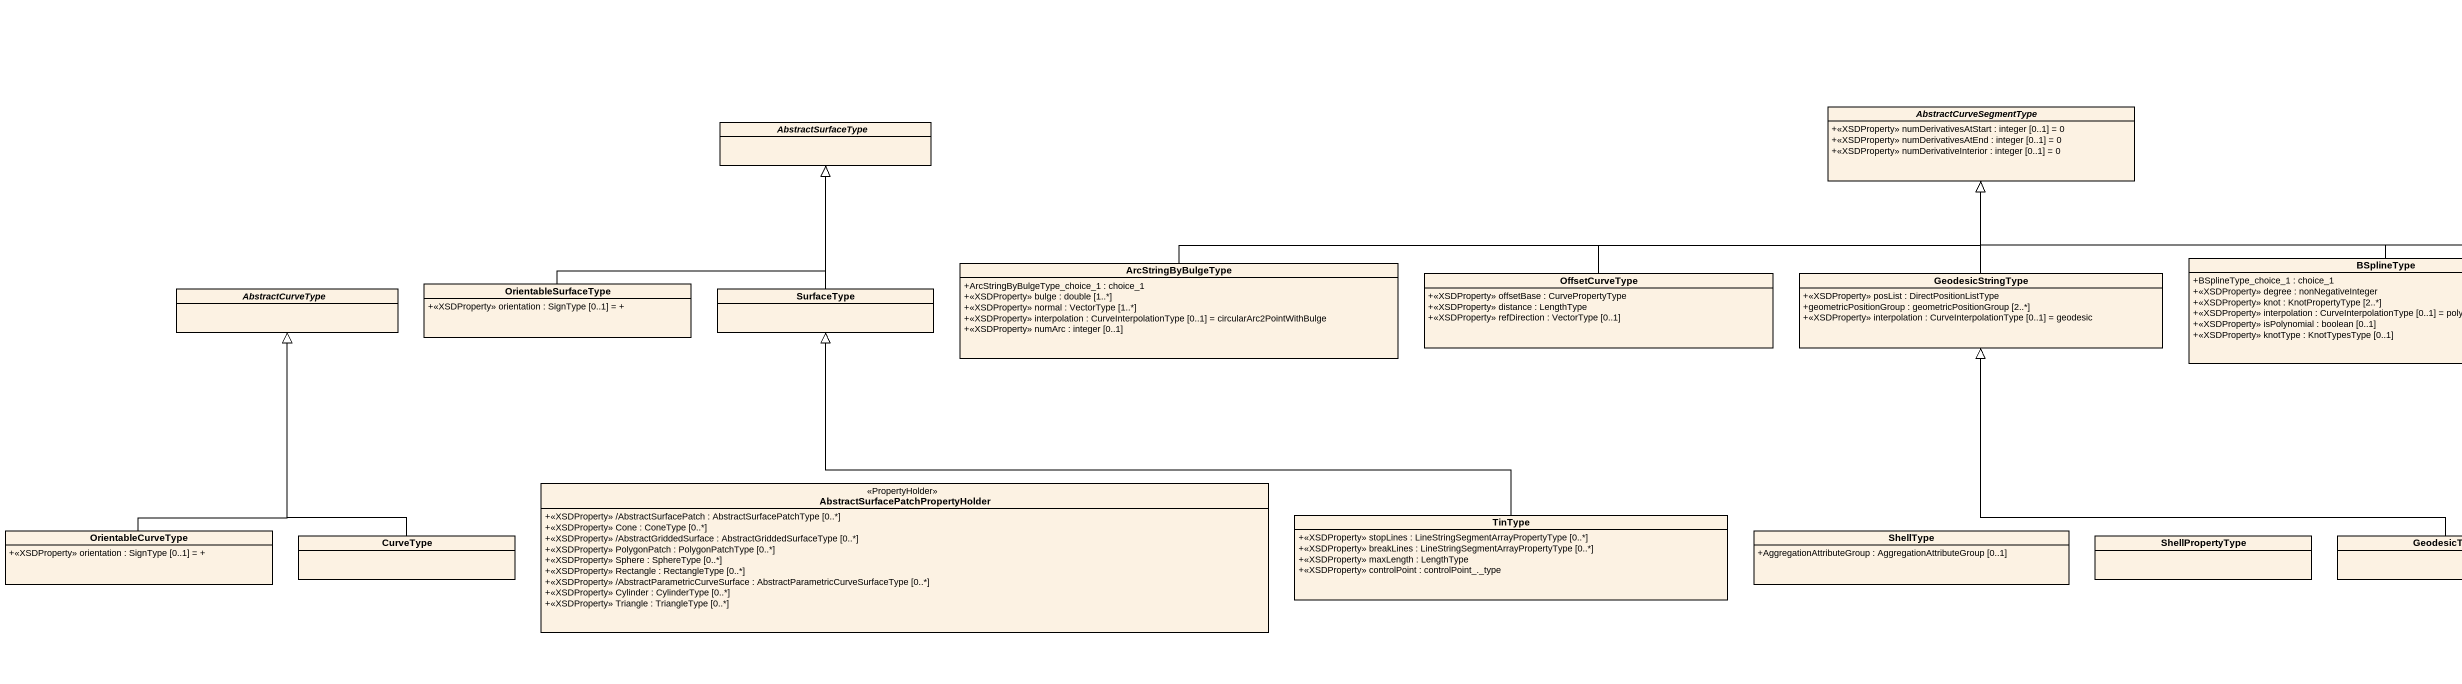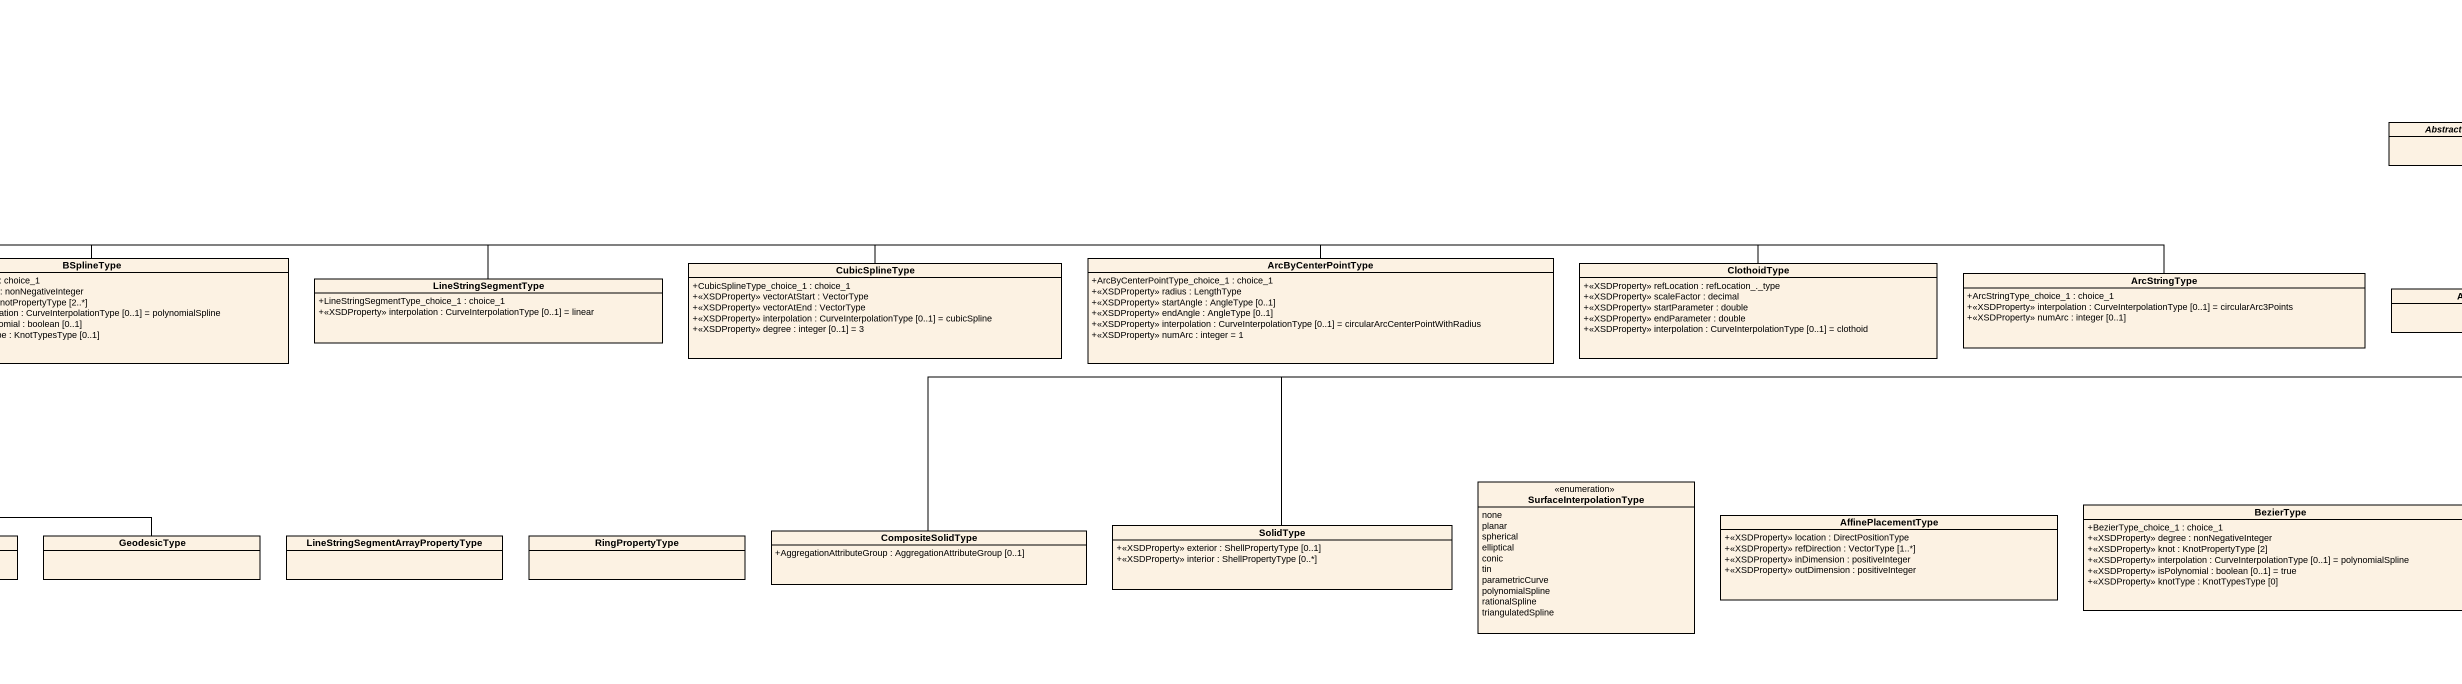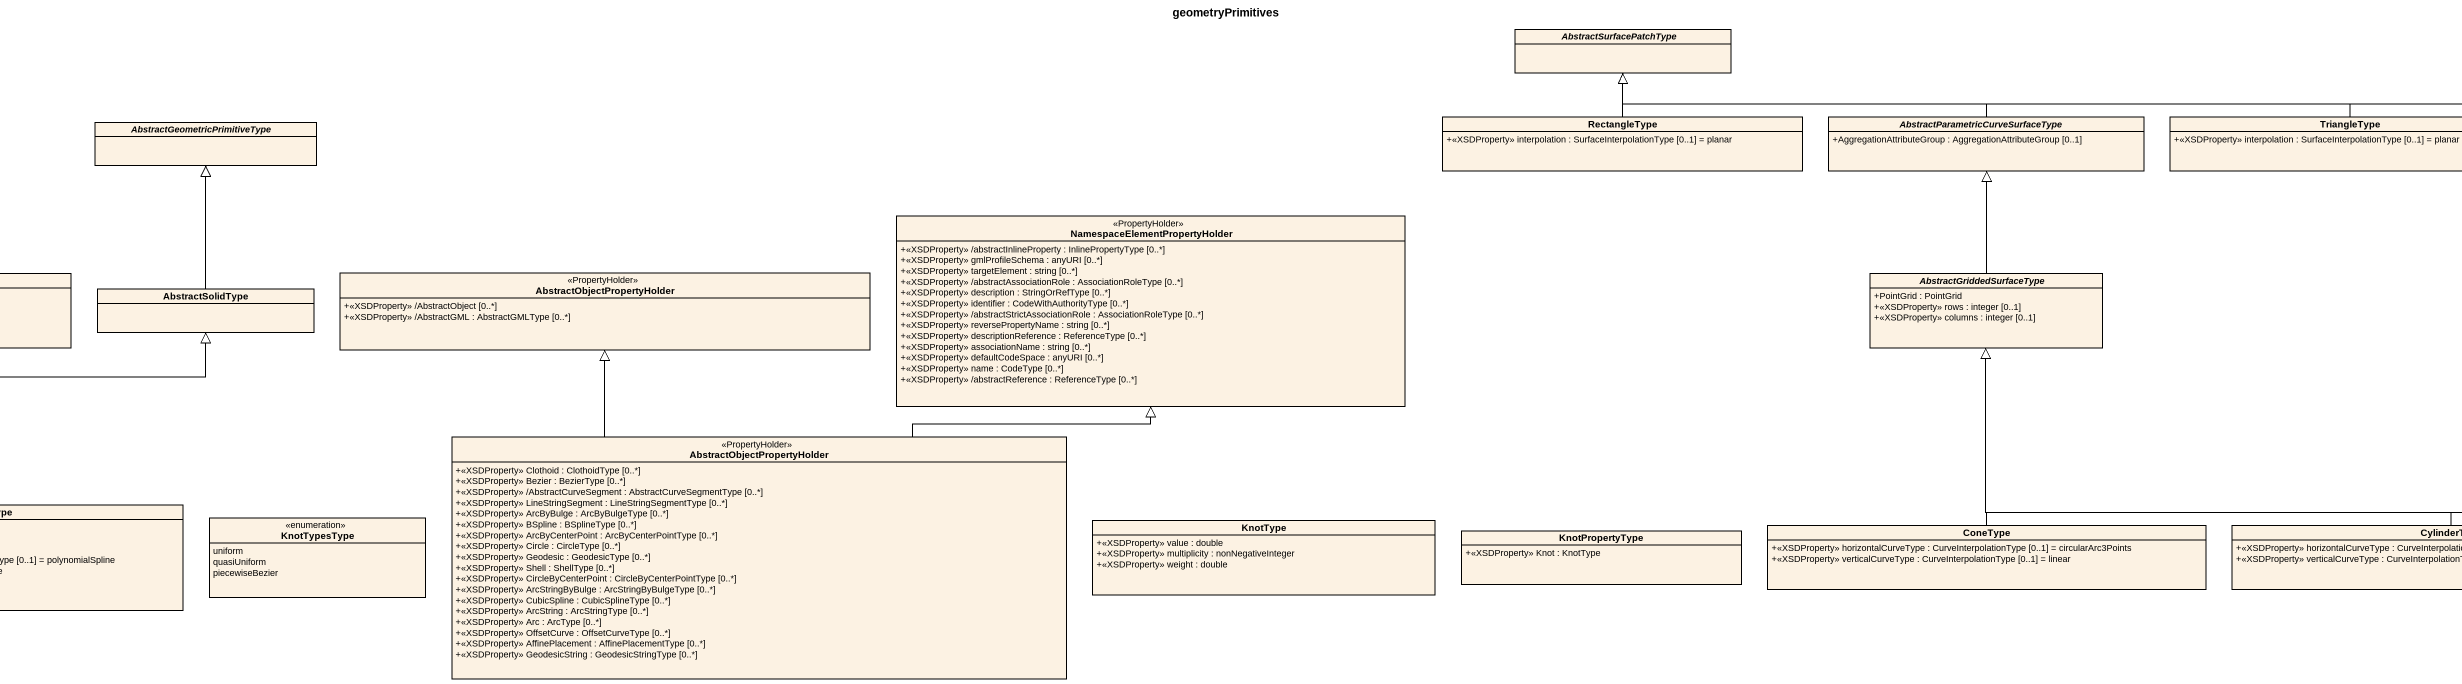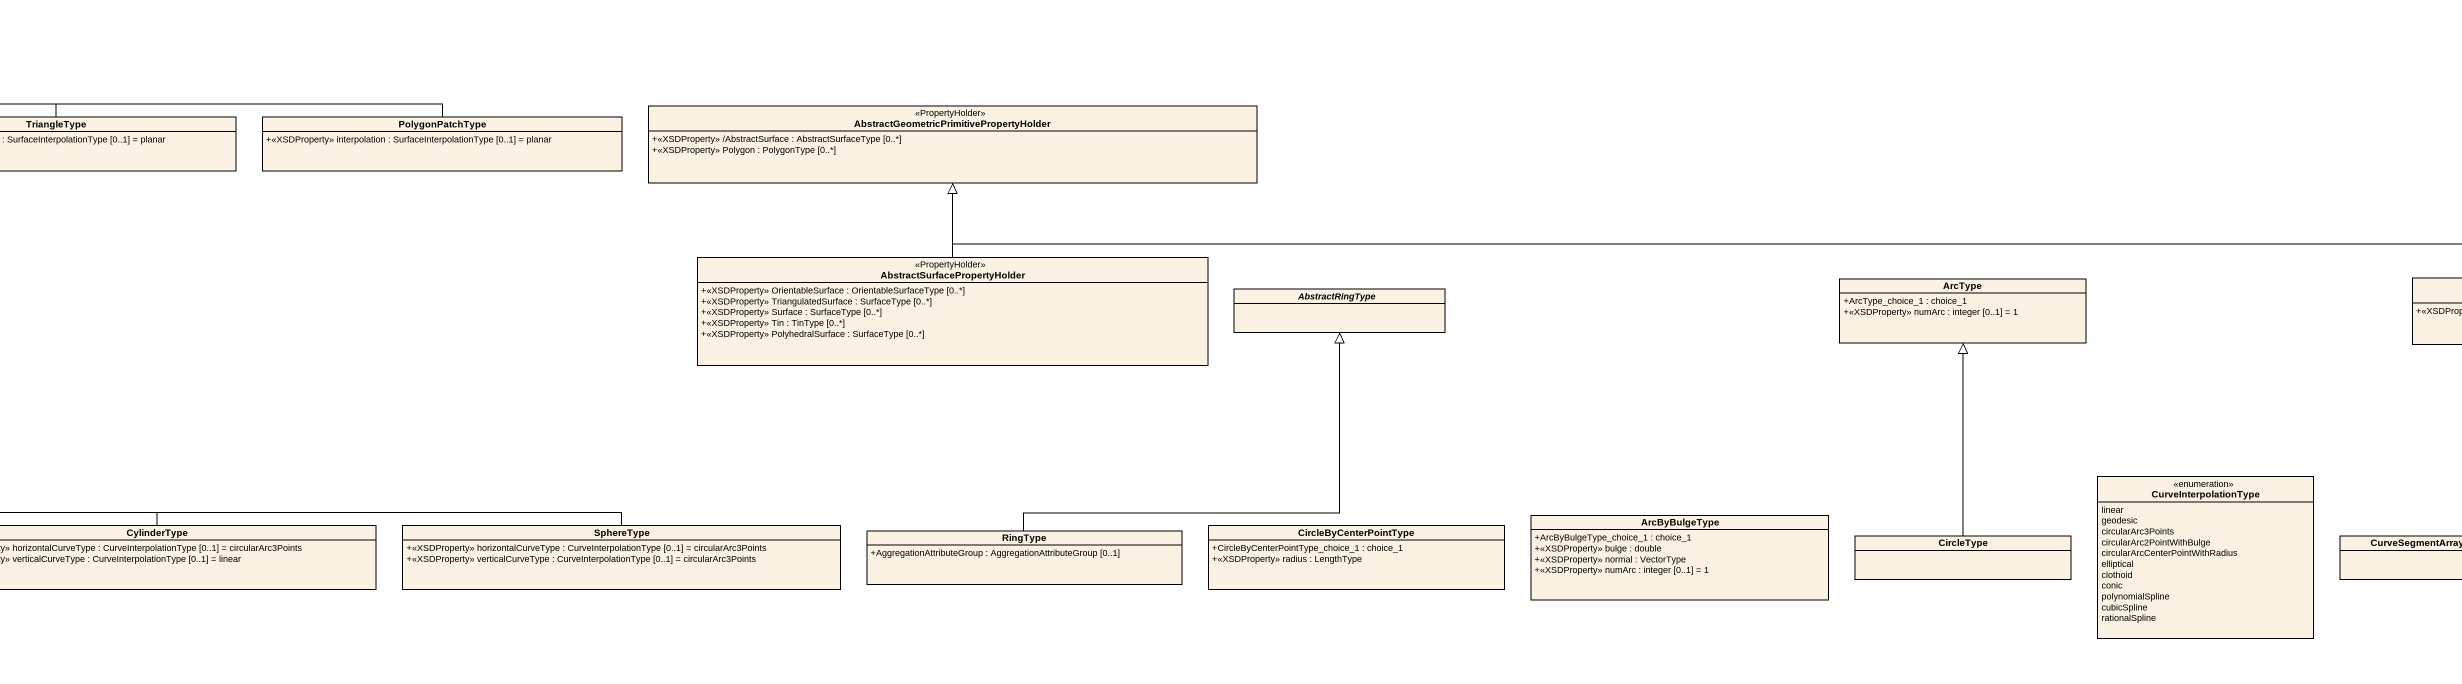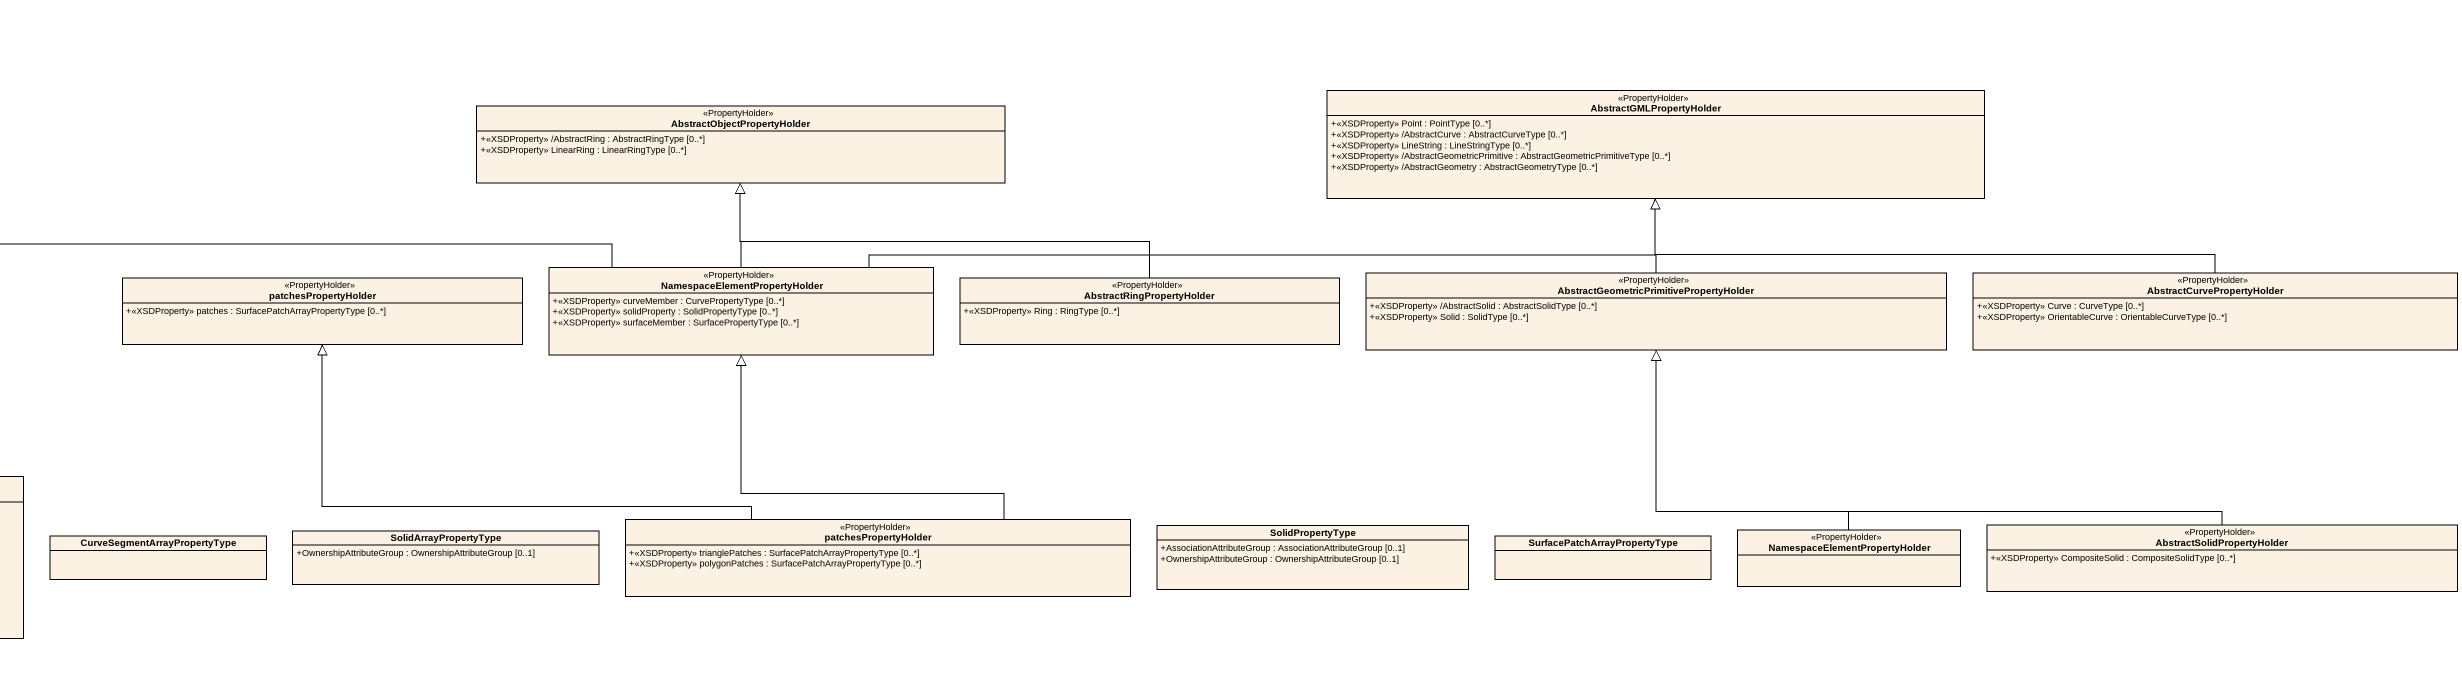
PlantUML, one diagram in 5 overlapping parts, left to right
@startuml
title geometryPrimitives
hide circle
hide empty members
skinparam classAttributeIconSize 0
abstract class AbstractSurfacePatchType
abstract class AbstractCurveSegmentType {
  +<<XSDProperty>> numDerivativesAtStart : integer [0..1] = 0
  +<<XSDProperty>> numDerivativesAtEnd : integer [0..1] = 0
  +<<XSDProperty>> numDerivativeInterior : integer [0..1] = 0
}
class RectangleType {
  +<<XSDProperty>> interpolation : SurfaceInterpolationType [0..1] = planar
}
abstract class "AbstractParametricCurveSurfaceType" as AbstractParametricCurveSurfa {
  +AggregationAttributeGroup : AggregationAttributeGroup [0..1]
}
class TriangleType {
  +<<XSDProperty>> interpolation : SurfaceInterpolationType [0..1] = planar
}
class PolygonPatchType {
  +<<XSDProperty>> interpolation : SurfaceInterpolationType [0..1] = planar
}
class "AbstractGeometricPrimitivePropertyHolder" as AbstractGeometricPrimitivePr <<PropertyHolder>> {
  +<<XSDProperty>> /AbstractSurface : AbstractSurfaceType [0..*]
  +<<XSDProperty>> Polygon : PolygonType [0..*]
}
class AbstractObjectPropertyHolder <<PropertyHolder>> {
  +<<XSDProperty>> /AbstractRing : AbstractRingType [0..*]
  +<<XSDProperty>> LinearRing : LinearRingType [0..*]
}
class AbstractGMLPropertyHolder <<PropertyHolder>> {
  +<<XSDProperty>> Point : PointType [0..*]
  +<<XSDProperty>> /AbstractCurve : AbstractCurveType [0..*]
  +<<XSDProperty>> LineString : LineStringType [0..*]
  +<<XSDProperty>> /AbstractGeometricPrimitive : AbstractGeometricPrimitiveType [0..*]
  +<<XSDProperty>> /AbstractGeometry : AbstractGeometryType [0..*]
}
abstract class AbstractSurfaceType
abstract class "AbstractGeometricPrimitiveType" as AbstractGeometricPrimitiveTy
class "NamespaceElementPropertyHolder" as NamespaceElementPropertyHold <<PropertyHolder>> {
  +<<XSDProperty>> /abstractInlineProperty : InlinePropertyType [0..*]
  +<<XSDProperty>> gmlProfileSchema : anyURI [0..*]
  +<<XSDProperty>> targetElement : string [0..*]
  +<<XSDProperty>> /abstractAssociationRole : AssociationRoleType [0..*]
  +<<XSDProperty>> description : StringOrRefType [0..*]
  +<<XSDProperty>> identifier : CodeWithAuthorityType [0..*]
  +<<XSDProperty>> /abstractStrictAssociationRole : AssociationRoleType [0..*]
  +<<XSDProperty>> reversePropertyName : string [0..*]
  +<<XSDProperty>> descriptionReference : ReferenceType [0..*]
  +<<XSDProperty>> associationName : string [0..*]
  +<<XSDProperty>> defaultCodeSpace : anyURI [0..*]
  +<<XSDProperty>> name : CodeType [0..*]
  +<<XSDProperty>> /abstractReference : ReferenceType [0..*]
}
class ArcStringByBulgeType {
  +ArcStringByBulgeType_choice_1 : choice_1
  +<<XSDProperty>> bulge : double [1..*]
  +<<XSDProperty>> normal : VectorType [1..*]
  +<<XSDProperty>> interpolation : CurveInterpolationType [0..1] = circularArc2PointWithBulge
  +<<XSDProperty>> numArc : integer [0..1]
}
class OffsetCurveType {
  +<<XSDProperty>> offsetBase : CurvePropertyType
  +<<XSDProperty>> distance : LengthType
  +<<XSDProperty>> refDirection : VectorType [0..1]
}
class GeodesicStringType {
  +<<XSDProperty>> posList : DirectPositionListType
  +geometricPositionGroup : geometricPositionGroup [2..*]
  +<<XSDProperty>> interpolation : CurveInterpolationType [0..1] = geodesic
}
class BSplineType {
  +BSplineType_choice_1 : choice_1
  +<<XSDProperty>> degree : nonNegativeInteger
  +<<XSDProperty>> knot : KnotPropertyType [2..*]
  +<<XSDProperty>> interpolation : CurveInterpolationType [0..1] = polynomialSpline
  +<<XSDProperty>> isPolynomial : boolean [0..1]
  +<<XSDProperty>> knotType : KnotTypesType [0..1]
}
class CubicSplineType {
  +CubicSplineType_choice_1 : choice_1
  +<<XSDProperty>> vectorAtStart : VectorType
  +<<XSDProperty>> vectorAtEnd : VectorType
  +<<XSDProperty>> interpolation : CurveInterpolationType [0..1] = cubicSpline
  +<<XSDProperty>> degree : integer [0..1] = 3
}
class ArcByCenterPointType {
  +ArcByCenterPointType_choice_1 : choice_1
  +<<XSDProperty>> radius : LengthType
  +<<XSDProperty>> startAngle : AngleType [0..1]
  +<<XSDProperty>> endAngle : AngleType [0..1]
  +<<XSDProperty>> interpolation : CurveInterpolationType [0..1] = circularArcCenterPointWithRadius
  +<<XSDProperty>> numArc : integer = 1
}
class ClothoidType {
  +<<XSDProperty>> refLocation : refLocation_._type
  +<<XSDProperty>> scaleFactor : decimal
  +<<XSDProperty>> startParameter : double
  +<<XSDProperty>> endParameter : double
  +<<XSDProperty>> interpolation : CurveInterpolationType [0..1] = clothoid
}
class ArcStringType {
  +ArcStringType_choice_1 : choice_1
  +<<XSDProperty>> interpolation : CurveInterpolationType [0..1] = circularArc3Points
  +<<XSDProperty>> numArc : integer [0..1]
}
class "AbstractObjectPropertyHolder" as AbstractObjectPropertyHolder_2 <<PropertyHolder>> {
  +<<XSDProperty>> /AbstractObject [0..*]
  +<<XSDProperty>> /AbstractGML : AbstractGMLType [0..*]
}
abstract class AbstractGriddedSurfaceType {
  +PointGrid : PointGrid
  +<<XSDProperty>> rows : integer [0..1]
  +<<XSDProperty>> columns : integer [0..1]
}
class "AbstractSurfacePropertyHolder" as AbstractSurfacePropertyHolde <<PropertyHolder>> {
  +<<XSDProperty>> OrientableSurface : OrientableSurfaceType [0..*]
  +<<XSDProperty>> TriangulatedSurface : SurfaceType [0..*]
  +<<XSDProperty>> Surface : SurfaceType [0..*]
  +<<XSDProperty>> Tin : TinType [0..*]
  +<<XSDProperty>> PolyhedralSurface : SurfaceType [0..*]
}
class "NamespaceElementPropertyHolder" as NamespaceElementPropertyHold_2 <<PropertyHolder>> {
  +<<XSDProperty>> curveMember : CurvePropertyType [0..*]
  +<<XSDProperty>> solidProperty : SolidPropertyType [0..*]
  +<<XSDProperty>> surfaceMember : SurfacePropertyType [0..*]
}
class "AbstractGeometricPrimitivePropertyHolder" as AbstractGeometricPrimitivePr_2 <<PropertyHolder>> {
  +<<XSDProperty>> /AbstractSolid : AbstractSolidType [0..*]
  +<<XSDProperty>> Solid : SolidType [0..*]
}
class AbstractCurvePropertyHolder <<PropertyHolder>> {
  +<<XSDProperty>> Curve : CurveType [0..*]
  +<<XSDProperty>> OrientableCurve : OrientableCurveType [0..*]
}
abstract class AbstractCurveType
class OrientableSurfaceType {
  +<<XSDProperty>> orientation : SignType [0..1] = +
}
class SurfaceType
class LineStringSegmentType {
  +LineStringSegmentType_choice_1 : choice_1
  +<<XSDProperty>> interpolation : CurveInterpolationType [0..1] = linear
}
class AbstractSolidType
abstract class AbstractRingType
class ArcType {
  +ArcType_choice_1 : choice_1
  +<<XSDProperty>> numArc : integer [0..1] = 1
}
class patchesPropertyHolder <<PropertyHolder>> {
  +<<XSDProperty>> patches : SurfacePatchArrayPropertyType [0..*]
}
class AbstractRingPropertyHolder <<PropertyHolder>> {
  +<<XSDProperty>> Ring : RingType [0..*]
}
class "AbstractObjectPropertyHolder" as AbstractObjectPropertyHolder_3 <<PropertyHolder>> {
  +<<XSDProperty>> Clothoid : ClothoidType [0..*]
  +<<XSDProperty>> Bezier : BezierType [0..*]
  +<<XSDProperty>> /AbstractCurveSegment : AbstractCurveSegmentType [0..*]
  +<<XSDProperty>> LineStringSegment : LineStringSegmentType [0..*]
  +<<XSDProperty>> ArcByBulge : ArcByBulgeType [0..*]
  +<<XSDProperty>> BSpline : BSplineType [0..*]
  +<<XSDProperty>> ArcByCenterPoint : ArcByCenterPointType [0..*]
  +<<XSDProperty>> Circle : CircleType [0..*]
  +<<XSDProperty>> Geodesic : GeodesicType [0..*]
  +<<XSDProperty>> Shell : ShellType [0..*]
  +<<XSDProperty>> CircleByCenterPoint : CircleByCenterPointType [0..*]
  +<<XSDProperty>> ArcStringByBulge : ArcStringByBulgeType [0..*]
  +<<XSDProperty>> CubicSpline : CubicSplineType [0..*]
  +<<XSDProperty>> ArcString : ArcStringType [0..*]
  +<<XSDProperty>> Arc : ArcType [0..*]
  +<<XSDProperty>> OffsetCurve : OffsetCurveType [0..*]
  +<<XSDProperty>> AffinePlacement : AffinePlacementType [0..*]
  +<<XSDProperty>> GeodesicString : GeodesicStringType [0..*]
}
class "AbstractSurfacePatchPropertyHolder" as AbstractSurfacePatchProperty <<PropertyHolder>> {
  +<<XSDProperty>> /AbstractSurfacePatch : AbstractSurfacePatchType [0..*]
  +<<XSDProperty>> Cone : ConeType [0..*]
  +<<XSDProperty>> /AbstractGriddedSurface : AbstractGriddedSurfaceType [0..*]
  +<<XSDProperty>> PolygonPatch : PolygonPatchType [0..*]
  +<<XSDProperty>> Sphere : SphereType [0..*]
  +<<XSDProperty>> Rectangle : RectangleType [0..*]
  +<<XSDProperty>> /AbstractParametricCurveSurface : AbstractParametricCurveSurfaceType [0..*]
  +<<XSDProperty>> Cylinder : CylinderType [0..*]
  +<<XSDProperty>> Triangle : TriangleType [0..*]
}
enum SurfaceInterpolationType {
  none
  planar
  spherical
  elliptical
  conic
  tin
  parametricCurve
  polynomialSpline
  rationalSpline
  triangulatedSpline
}
class BezierType {
  +BezierType_choice_1 : choice_1
  +<<XSDProperty>> degree : nonNegativeInteger
  +<<XSDProperty>> knot : KnotPropertyType [2]
  +<<XSDProperty>> interpolation : CurveInterpolationType [0..1] = polynomialSpline
  +<<XSDProperty>> isPolynomial : boolean [0..1] = true
  +<<XSDProperty>> knotType : KnotTypesType [0]
}
enum CurveInterpolationType {
  linear
  geodesic
  circularArc3Points
  circularArc2PointWithBulge
  circularArcCenterPointWithRadius
  elliptical
  clothoid
  conic
  polynomialSpline
  cubicSpline
  rationalSpline
}
class OrientableCurveType {
  +<<XSDProperty>> orientation : SignType [0..1] = +
}
class CurveType
class TinType {
  +<<XSDProperty>> stopLines : LineStringSegmentArrayPropertyType [0..*]
  +<<XSDProperty>> breakLines : LineStringSegmentArrayPropertyType [0..*]
  +<<XSDProperty>> maxLength : LengthType
  +<<XSDProperty>> controlPoint : controlPoint_._type
}
class ShellType {
  +AggregationAttributeGroup : AggregationAttributeGroup [0..1]
}
class ShellPropertyType
class GeodesicType
class "LineStringSegmentArrayPropertyType" as LineStringSegmentArrayProper
class RingPropertyType
class CompositeSolidType {
  +AggregationAttributeGroup : AggregationAttributeGroup [0..1]
}
class SolidType {
  +<<XSDProperty>> exterior : ShellPropertyType [0..1]
  +<<XSDProperty>> interior : ShellPropertyType [0..*]
}
class AffinePlacementType {
  +<<XSDProperty>> location : DirectPositionType
  +<<XSDProperty>> refDirection : VectorType [1..*]
  +<<XSDProperty>> inDimension : positiveInteger
  +<<XSDProperty>> outDimension : positiveInteger
}
enum KnotTypesType {
  uniform
  quasiUniform
  piecewiseBezier
}
class KnotType {
  +<<XSDProperty>> value : double
  +<<XSDProperty>> multiplicity : nonNegativeInteger
  +<<XSDProperty>> weight : double
}
class KnotPropertyType {
  +<<XSDProperty>> Knot : KnotType
}
class ConeType {
  +<<XSDProperty>> horizontalCurveType : CurveInterpolationType [0..1] = circularArc3Points
  +<<XSDProperty>> verticalCurveType : CurveInterpolationType [0..1] = linear
}
class CylinderType {
  +<<XSDProperty>> horizontalCurveType : CurveInterpolationType [0..1] = circularArc3Points
  +<<XSDProperty>> verticalCurveType : CurveInterpolationType [0..1] = linear
}
class SphereType {
  +<<XSDProperty>> horizontalCurveType : CurveInterpolationType [0..1] = circularArc3Points
  +<<XSDProperty>> verticalCurveType : CurveInterpolationType [0..1] = circularArc3Points
}
class RingType {
  +AggregationAttributeGroup : AggregationAttributeGroup [0..1]
}
class CircleByCenterPointType {
  +CircleByCenterPointType_choice_1 : choice_1
  +<<XSDProperty>> radius : LengthType
}
class ArcByBulgeType {
  +ArcByBulgeType_choice_1 : choice_1
  +<<XSDProperty>> bulge : double
  +<<XSDProperty>> normal : VectorType
  +<<XSDProperty>> numArc : integer [0..1] = 1
}
class CircleType
class "CurveSegmentArrayPropertyType" as CurveSegmentArrayPropertyTyp
class SolidArrayPropertyType {
  +OwnershipAttributeGroup : OwnershipAttributeGroup [0..1]
}
class "patchesPropertyHolder" as patchesPropertyHolder_2 <<PropertyHolder>> {
  +<<XSDProperty>> trianglePatches : SurfacePatchArrayPropertyType [0..*]
  +<<XSDProperty>> polygonPatches : SurfacePatchArrayPropertyType [0..*]
}
class SolidPropertyType {
  +AssociationAttributeGroup : AssociationAttributeGroup [0..1]
  +OwnershipAttributeGroup : OwnershipAttributeGroup [0..1]
}
class "SurfacePatchArrayPropertyType" as SurfacePatchArrayPropertyTyp
class "NamespaceElementPropertyHolder" as NamespaceElementPropertyHold_3 <<PropertyHolder>>
class AbstractSolidPropertyHolder <<PropertyHolder>> {
  +<<XSDProperty>> CompositeSolid : CompositeSolidType [0..*]
}
RectangleType -up-|> AbstractSurfacePatchType
AbstractParametricCurveSurfa -left-|> AbstractSurfacePatchType
TriangleType -left-|> AbstractSurfacePatchType
PolygonPatchType -left-|> AbstractSurfacePatchType
ArcStringByBulgeType -right-|> AbstractCurveSegmentType
OffsetCurveType -right-|> AbstractCurveSegmentType
GeodesicStringType -up-|> AbstractCurveSegmentType
BSplineType -left-|> AbstractCurveSegmentType
CubicSplineType -left-|> AbstractCurveSegmentType
ArcByCenterPointType -left-|> AbstractCurveSegmentType
ClothoidType -left-|> AbstractCurveSegmentType
ArcStringType -left-|> AbstractCurveSegmentType
AbstractGriddedSurfaceType -up-|> AbstractParametricCurveSurfa
AbstractSurfacePropertyHolde -up-|> AbstractGeometricPrimitivePr
NamespaceElementPropertyHold_2 -left-|> AbstractGeometricPrimitivePr
NamespaceElementPropertyHold_2 -up-|> AbstractObjectPropertyHolder
NamespaceElementPropertyHold_2 -right-|> AbstractGMLPropertyHolder
AbstractGeometricPrimitivePr_2 -up-|> AbstractGMLPropertyHolder
AbstractCurvePropertyHolder -left-|> AbstractGMLPropertyHolder
OrientableSurfaceType -up-|> AbstractSurfaceType
SurfaceType -up-|> AbstractSurfaceType
LineStringSegmentType -left-|> AbstractCurveSegmentType
AbstractSolidType -up-|> AbstractGeometricPrimitiveTy
AbstractRingPropertyHolder -left-|> AbstractObjectPropertyHolder
AbstractObjectPropertyHolder_3 -up-|> NamespaceElementPropertyHold
AbstractObjectPropertyHolder_3 -up-|> AbstractObjectPropertyHolder_2
OrientableCurveType -up-|> AbstractCurveType
CurveType -up-|> AbstractCurveType
TinType -left-|> SurfaceType
GeodesicType -left-|> GeodesicStringType
CompositeSolidType -right-|> AbstractSolidType
SolidType -right-|> AbstractSolidType
ConeType -up-|> AbstractGriddedSurfaceType
CylinderType -left-|> AbstractGriddedSurfaceType
SphereType -left-|> AbstractGriddedSurfaceType
RingType -up-|> AbstractRingType
CircleType -up-|> ArcType
patchesPropertyHolder_2 -up-|> NamespaceElementPropertyHold_2
patchesPropertyHolder_2 -left-|> patchesPropertyHolder
NamespaceElementPropertyHold_3 -up-|> AbstractGeometricPrimitivePr_2
AbstractSolidPropertyHolder -left-|> AbstractGeometricPrimitivePr_2
@enduml
